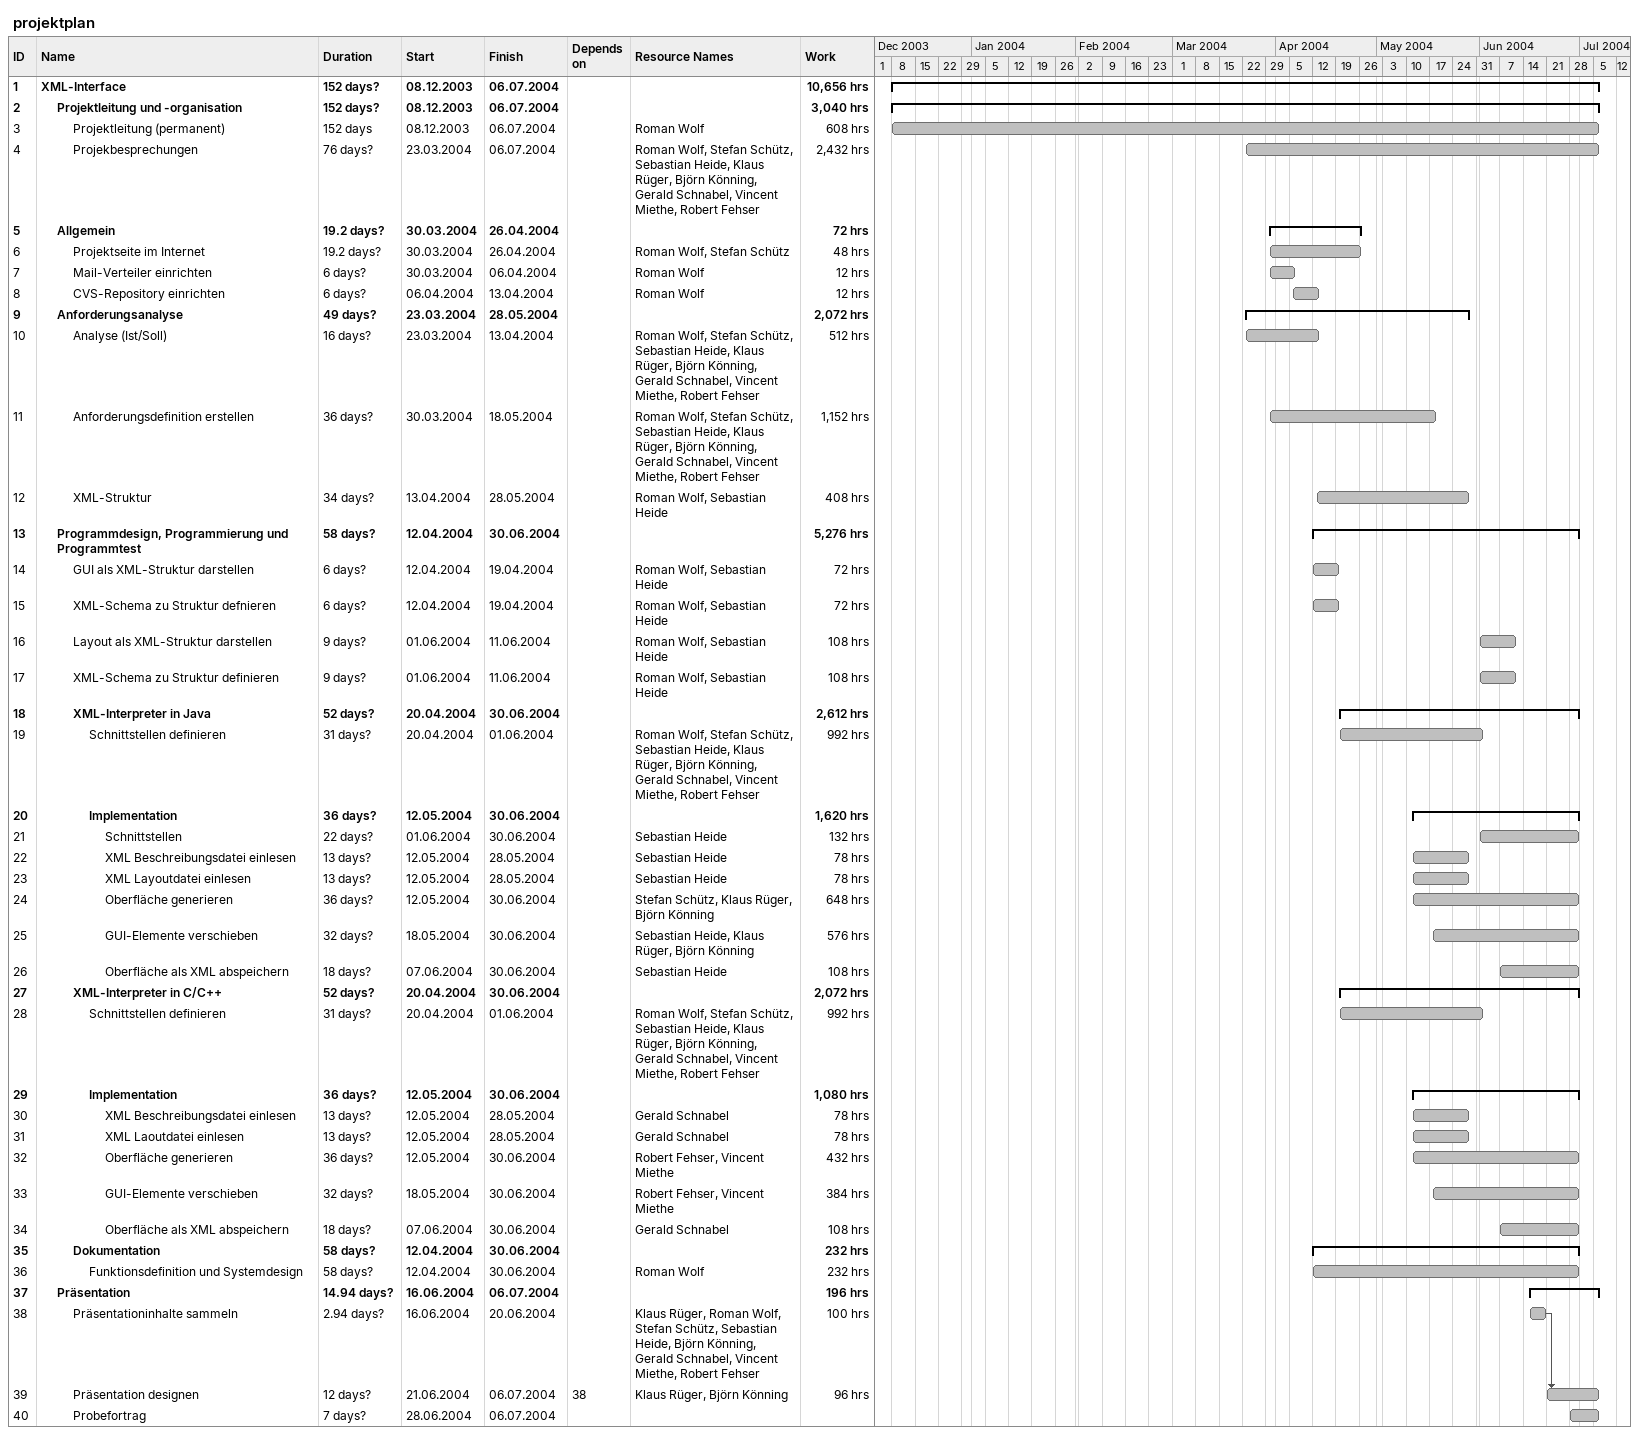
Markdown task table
projektplan

| ID | Level | Task | Duration | Start | Finish | Predecessors | Resources | Work (h) |
|---|---|---|---|---|---|---|---|---|
| 1 | 1 | **XML-Interface** | 152d? | 2003-12-08 | 2004-07-06 |  |  | 10656 |
| 2 | 2 | **Projektleitung und -organisation** | 152d? | 2003-12-08 | 2004-07-06 |  |  | 3040 |
| 3 | 3 | Projektleitung (permanent) | 152d | 2003-12-08 | 2004-07-06 |  | Roman Wolf | 608 |
| 4 | 3 | Projekbesprechungen | 76d? | 2004-03-23 | 2004-07-06 |  | Roman Wolf, Stefan Schütz, Sebastian Heide, Klaus Rüger, Björn Könning, Gerald Schnabel, Vincent Miethe, Robert Fehser | 2432 |
| 5 | 2 | **Allgemein** | 19.2d? | 2004-03-30 | 2004-04-26 |  |  | 72 |
| 6 | 3 | Projektseite im Internet | 19.2d? | 2004-03-30 | 2004-04-26 |  | Roman Wolf, Stefan Schütz | 48 |
| 7 | 3 | Mail-Verteiler einrichten | 6d? | 2004-03-30 | 2004-04-06 |  | Roman Wolf | 12 |
| 8 | 3 | CVS-Repository einrichten | 6d? | 2004-04-06 | 2004-04-13 |  | Roman Wolf | 12 |
| 9 | 2 | **Anforderungsanalyse** | 49d? | 2004-03-23 | 2004-05-28 |  |  | 2072 |
| 10 | 3 | Analyse (Ist/Soll) | 16d? | 2004-03-23 | 2004-04-13 |  | Roman Wolf, Stefan Schütz, Sebastian Heide, Klaus Rüger, Björn Könning, Gerald Schnabel, Vincent Miethe, Robert Fehser | 512 |
| 11 | 3 | Anforderungsdefinition erstellen | 36d? | 2004-03-30 | 2004-05-18 |  | Roman Wolf, Stefan Schütz, Sebastian Heide, Klaus Rüger, Björn Könning, Gerald Schnabel, Vincent Miethe, Robert Fehser | 1152 |
| 12 | 3 | XML-Struktur | 34d? | 2004-04-13 | 2004-05-28 |  | Roman Wolf, Sebastian Heide | 408 |
| 13 | 2 | **Programmdesign, Programmierung und Programmtest** | 58d? | 2004-04-12 | 2004-06-30 |  |  | 5276 |
| 14 | 3 | GUI als XML-Struktur darstellen | 6d? | 2004-04-12 | 2004-04-19 |  | Roman Wolf, Sebastian Heide | 72 |
| 15 | 3 | XML-Schema zu Struktur defnieren | 6d? | 2004-04-12 | 2004-04-19 |  | Roman Wolf, Sebastian Heide | 72 |
| 16 | 3 | Layout als XML-Struktur darstellen | 9d? | 2004-06-01 | 2004-06-11 |  | Roman Wolf, Sebastian Heide | 108 |
| 17 | 3 | XML-Schema zu Struktur definieren | 9d? | 2004-06-01 | 2004-06-11 |  | Roman Wolf, Sebastian Heide | 108 |
| 18 | 3 | **XML-Interpreter in Java** | 52d? | 2004-04-20 | 2004-06-30 |  |  | 2612 |
| 19 | 4 | Schnittstellen definieren | 31d? | 2004-04-20 | 2004-06-01 |  | Roman Wolf, Stefan Schütz, Sebastian Heide, Klaus Rüger, Björn Könning, Gerald Schnabel, Vincent Miethe, Robert Fehser | 992 |
| 20 | 4 | **Implementation** | 36d? | 2004-05-12 | 2004-06-30 |  |  | 1620 |
| 21 | 5 | Schnittstellen | 22d? | 2004-06-01 | 2004-06-30 |  | Sebastian Heide | 132 |
| 22 | 5 | XML Beschreibungsdatei einlesen | 13d? | 2004-05-12 | 2004-05-28 |  | Sebastian Heide | 78 |
| 23 | 5 | XML Layoutdatei einlesen | 13d? | 2004-05-12 | 2004-05-28 |  | Sebastian Heide | 78 |
| 24 | 5 | Oberfläche generieren | 36d? | 2004-05-12 | 2004-06-30 |  | Stefan Schütz, Klaus Rüger, Björn Könning | 648 |
| 25 | 5 | GUI-Elemente verschieben | 32d? | 2004-05-18 | 2004-06-30 |  | Sebastian Heide, Klaus Rüger, Björn Könning | 576 |
| 26 | 5 | Oberfläche als XML abspeichern | 18d? | 2004-06-07 | 2004-06-30 |  | Sebastian Heide | 108 |
| 27 | 3 | **XML-Interpreter in C/C++** | 52d? | 2004-04-20 | 2004-06-30 |  |  | 2072 |
| 28 | 4 | Schnittstellen definieren | 31d? | 2004-04-20 | 2004-06-01 |  | Roman Wolf, Stefan Schütz, Sebastian Heide, Klaus Rüger, Björn Könning, Gerald Schnabel, Vincent Miethe, Robert Fehser | 992 |
| 29 | 4 | **Implementation** | 36d? | 2004-05-12 | 2004-06-30 |  |  | 1080 |
| 30 | 5 | XML Beschreibungsdatei einlesen | 13d? | 2004-05-12 | 2004-05-28 |  | Gerald Schnabel | 78 |
| 31 | 5 | XML Laoutdatei einlesen | 13d? | 2004-05-12 | 2004-05-28 |  | Gerald Schnabel | 78 |
| 32 | 5 | Oberfläche generieren | 36d? | 2004-05-12 | 2004-06-30 |  | Robert Fehser, Vincent Miethe | 432 |
| 33 | 5 | GUI-Elemente verschieben | 32d? | 2004-05-18 | 2004-06-30 |  | Robert Fehser, Vincent Miethe | 384 |
| 34 | 5 | Oberfläche als XML abspeichern | 18d? | 2004-06-07 | 2004-06-30 |  | Gerald Schnabel | 108 |
| 35 | 3 | **Dokumentation** | 58d? | 2004-04-12 | 2004-06-30 |  |  | 232 |
| 36 | 4 | Funktionsdefinition und Systemdesign | 58d? | 2004-04-12 | 2004-06-30 |  | Roman Wolf | 232 |
| 37 | 2 | **Präsentation** | 14.94d? | 2004-06-16 | 2004-07-06 |  |  | 196 |
| 38 | 3 | Präsentationinhalte sammeln | 2.94d? | 2004-06-16 | 2004-06-20 |  | Klaus Rüger, Roman Wolf, Stefan Schütz, Sebastian Heide, Björn Könning, Gerald Schnabel, Vincent Miethe, Robert Fehser | 100 |
| 39 | 3 | Präsentation designen | 12d? | 2004-06-21 | 2004-07-06 | 38 | Klaus Rüger, Björn Könning | 96 |
| 40 | 3 | Probefortrag | 7d? | 2004-06-28 | 2004-07-06 |  |  |  |
